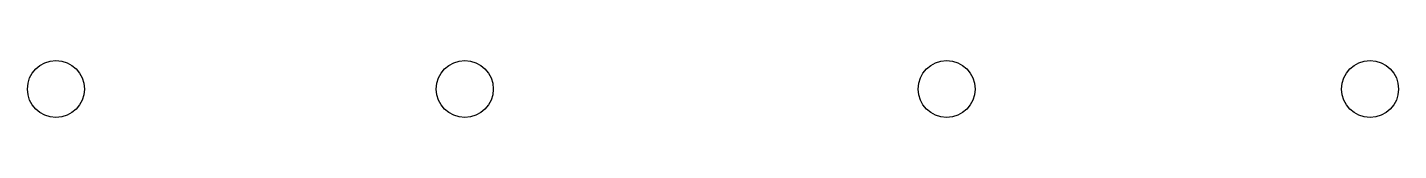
# Model space of a CAD drawing. Header units: metres. Extents: x 0.29 to 9.31, y 1.81 to 2.19.
import ezdxf

# ---------------------------------------------------------------- set-up
doc = ezdxf.new("R2010")
doc.units = ezdxf.units.M
doc.layers.add('DEFAULT', color=7, linetype='Continuous')

msp = doc.modelspace()

# ---------------------------------------------------------------- linework, layer by layer
at = {"layer": 'DEFAULT'}
for centre in [(0.48, 2), (3.168, 2), (6.336, 2), (9.12, 2)]:
    msp.add_circle(centre, 0.1875, dxfattribs=at)

doc.saveas('drawing.dxf')
